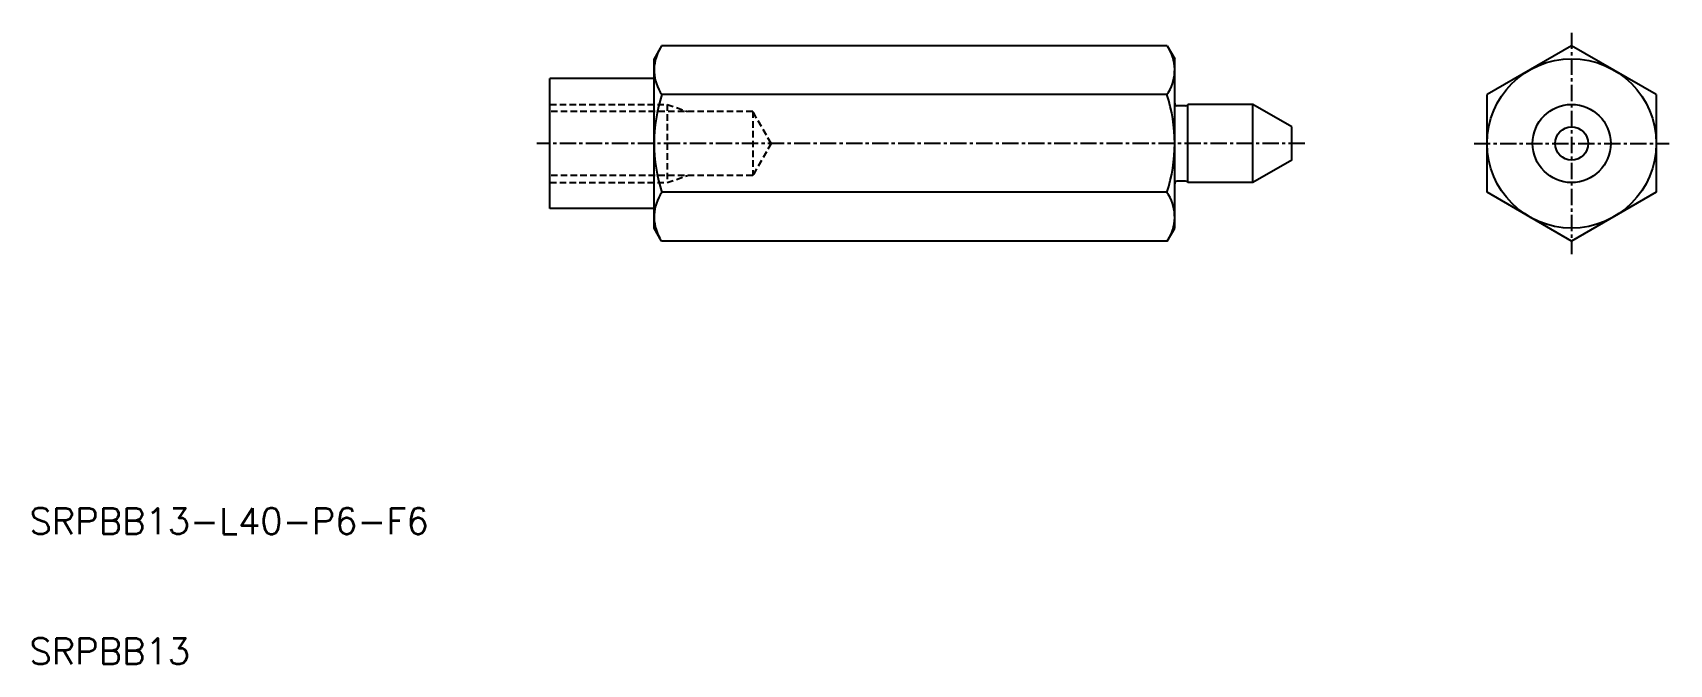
# Model space of a CAD drawing. Extents: x 10 to 136, y 10 to 59.
import ezdxf

# ---------------------------------------------------------------- set-up
doc = ezdxf.new("R2010")
doc.units = 0
doc.linetypes.add('CENTER', pattern=[2, 1.25, -0.25, 0.25, -0.25])
doc.linetypes.add('DASHED', pattern=[0.75, 0.5, -0.25])
doc.layers.get('0').update_dxf_attribs({"linetype": 'CONTINUOUS'})
doc.layers.add('CENTER', color=1, linetype='CENTER')
doc.styles.get("Standard").update_dxf_attribs({"font": 'txt.shx'})

msp = doc.modelspace()

# ---------------------------------------------------------------- linework, layer by layer
at = {"color": 7, "linetype": 'CONTINUOUS'}
for p, q in [((58.58, 57.51), (58, 56.5)), ((97.42, 57.51), (58.58, 57.51)), ((97.42, 57.51), (98, 56.5)), ((128.5, 57.51), (122, 53.75)), ((135, 53.75), (128.5, 57.51)), ((58, 43.5), (58, 56.5)), ((98, 43.5), (98, 56.5)), ((131.75, 55.63), (131.75, 55.63)), ((50, 45), (50, 55)), ((58, 55), (50, 55)), ((133.37, 54.69), (133.37, 54.69)), ((97.4, 53.75), (58.6, 53.75)), ((98.83, 52.9), (98.2, 52.9)), ((104, 53), (99, 53)), ((99, 47), (99, 53)), ((104, 47), (104, 53)), ((107, 51.27), (104, 53)), ((122, 46.25), (122, 53.75)), ((135, 53.75), (135, 46.25)), ((107, 48.73), (107, 51.27)), ((107, 48.73), (104, 47)), ((98.83, 47.1), (98.2, 47.1)), ((104, 47), (99, 47)), ((97.4, 46.25), (58.6, 46.25)), ((128.5, 42.49), (122, 46.25)), ((135, 46.25), (128.5, 42.49)), ((58, 45), (50, 45)), ((58.58, 42.49), (58, 43.5)), ((97.42, 42.49), (98, 43.5)), ((97.42, 42.49), (58.58, 42.49))]:
    msp.add_line(p, q, dxfattribs=at)
at = {"color": 3, "linetype": 'DASHED'}
for p, q in [((50, 53), (59, 53)), ((59, 53), (59, 47)), ((59, 53), (60.56, 52.46)), ((65.58, 52.46), (50, 52.46)), ((67, 50), (65.58, 52.46)), ((65.58, 52.46), (65.58, 47.54)), ((67, 50), (65.58, 47.54)), ((65.58, 47.54), (50, 47.54)), ((50, 47), (59, 47)), ((59, 47), (60.56, 47.54))]:
    msp.add_line(p, q, dxfattribs=at)
at = {"color": 7, "linetype": 'CONTINUOUS'}
for radius in [6.5, 3, 1.27]:
    msp.add_circle((128.5, 50), radius, dxfattribs=at)
for centre, radius, start, end in [((61.25, 55.63), 3.25, 150, 215.2644), ((94.75, 55.63), 3.25, 324.7356, 30), ((70.11, 50), 12.11, 161.9403, 198.0597), ((85.89, 50), 12.11, 341.9403, 18.0597), ((98.2, 53.1), 0.2, 180, 270), ((98.83, 53.1), 0.2, 270, 330), ((98.2, 46.9), 0.2, 90, 180), ((98.83, 46.9), 0.2, 30, 90), ((61.25, 44.37), 3.25, 144.7356, 210), ((94.75, 44.37), 3.25, 330, 35.2644)]:
    msp.add_arc(centre, radius, start, end, dxfattribs=at)
at = {"layer": 'CENTER', "color": 1, "linetype": 'CENTER'}
for p, q in [((128.5, 58.51), (128.5, 41.49)), ((108, 50), (49, 50)), ((121, 50), (136, 50))]:
    msp.add_line(p, q, dxfattribs=at)

# ---------------------------------------------------------------- texts
at = {"color": 7, "linetype": 'CONTINUOUS'}
for s, p in [('SRPBB13-L40-P6-F6', (10, 20)), ('SRPBB13', (10, 10))]:
    msp.add_text(s, height=2, dxfattribs=at).set_placement(p)

doc.saveas('drawing.dxf')
